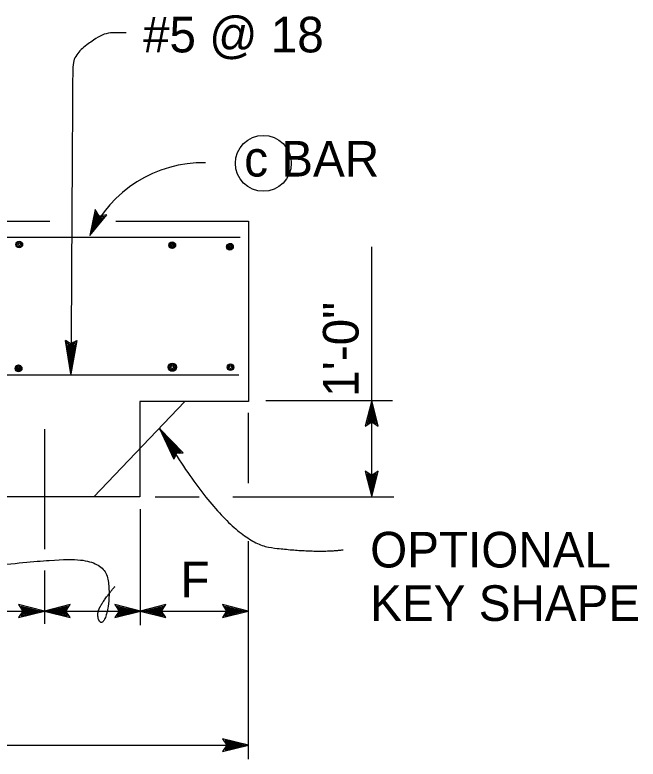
# Model space of a CAD drawing. Extents: x 0 to 2.83, y 0 to 1.83.
# Drawn here: x 1.9211 to 2.1253, y 0.5395 to 0.7832 of the extents above; entities that cross this region are included whole.
import ezdxf

# ---------------------------------------------------------------- set-up
doc = ezdxf.new("R2010")
doc.units = 0
for name, color, linetype in [('201 Center and Station Line', 7, 'Continuous'), ('212 Leaders and Dim Lines', 7, 'Continuous'), ('214 Text and Titles', 7, 'Continuous'), ('216 Rebar', 7, 'Continuous'), ('217 Rebar', 7, 'Continuous'), ('240 Concrete', 7, 'Continuous')]:
    doc.layers.add(name, color=color, linetype=linetype)

msp = doc.modelspace()

# ---------------------------------------------------------------- linework, layer by layer
at = {"layer": '201 Center and Station Line'}
for p, q in [((1.9308035630836662, 0.6475668686239627), (1.9308035630836662, 0.608225198121289)), ((1.9308035630836662, 0.6012315951134779), (1.9308035630836662, 0.58996221148882))]:
    msp.add_line(p, q, dxfattribs=at)
at = {"layer": '212 Leaders and Dim Lines'}
for p, q in [((2.0380301256366495, 0.6253220769572961), (2.0380301256366495, 0.7072967768480228)), ((1.9386456079944079, 0.676052140952915), (1.9377306582058336, 0.676623308898392)), ((1.939502495417985, 0.6656156577067289), (1.9377306582058336, 0.676623308898392)), ((1.939502495417985, 0.6656156577067289), (1.9381884619688505, 0.6763375580275548)), ((1.9386456079944079, 0.676052140952915), (1.939502495417985, 0.6656156577067289)), ((1.9395612194677145, 0.6754812989090905), (1.9386456079944079, 0.676052140952915)), ((1.9391034137443073, 0.6757667199310027), (1.939502495417985, 0.6656156577067289)), ((1.941403266762715, 0.6766014481350647), (1.939502495417985, 0.6656156577067289)), ((1.940942753475295, 0.6763211634418774), (1.939502495417985, 0.6656156577067289)), ((1.939502495417985, 0.6656156577067289), (1.9404822421217738, 0.6760412085976151)), ((1.939502495417985, 0.6656156577067289), (1.9400217307947443, 0.6757612537533528)), ((1.9395612194677145, 0.6754812989090905), (1.939502495417985, 0.6656156577067289)), ((1.9404822421217738, 0.6760412085976151), (1.9395612194677145, 0.6754812989090905)), ((1.9404822421217738, 0.6760412085976151), (1.941403266762715, 0.6766014481350647)), ((2.003319188110158, 0.6569288477906294), (2.0448271186044646, 0.6569288477906294)), ((1.9976299519990468, 0.6298916696358476), (1.9976299519990468, 0.6528567991795182)), ((1.9740928346036661, 0.6396315590422952), (1.9685305587769535, 0.6477798970657301)), ((1.9762463802451569, 0.63973212582294), (1.9685305587769535, 0.6477798970657301)), ((1.9685305587769535, 0.6477798970657301), (1.9732130593311614, 0.637661498945204)), ((1.9736525815268071, 0.638646479255467), (1.9685305587769535, 0.6477798970657301)), ((1.9685305587769535, 0.6477798970657301), (1.975169514451574, 0.6396819786665021)), ((1.9757078543622817, 0.6397071884653597), (1.9685305587769535, 0.6477798970657301)), ((1.9685305587769535, 0.6477798970657301), (1.974631174514374, 0.6396567688676446)), ((1.9738727080652367, 0.639139019148881), (1.9685305587769535, 0.6477798970657301)), ((1.9685305587769535, 0.6477798970657301), (1.9734329998709321, 0.6381543113063871)), ((1.9736525815268071, 0.638646479255467), (1.9732130593311614, 0.637661498945204)), ((1.9740928346036661, 0.6396315590422952), (1.9736525815268071, 0.638646479255467)), ((1.975169514451574, 0.6396819786665021), (1.9740928346036661, 0.6396315590422952)), ((1.975169514451574, 0.6396819786665021), (1.9762463802451569, 0.63973212582294)), ((1.9671206587761678, 0.6253220769572961), (1.9815362048888716, 0.6253220769572961)), ((1.9924967854043156, 0.6253220769572961), (2.0453272757271033, 0.6253220769572961)), ((1.9623200561657135, 0.5832963873661424), (1.9623200561657135, 0.6213138240150653)), ((1.9976299519990468, 0.5394611932779592), (1.9976299519990468, 0.6108297904785535)), ((1.9308035630836662, 0.5905533213993245), (1.9308035630836662, 0.5837475875542127)), ((1.8993712714169995, 0.5879444727641376), (1.9976299519990468, 0.5879444727641376)), ((1.588130819895652, 0.5440236718461239), (1.9976299519990468, 0.5440236718461239))]:
    msp.add_line(p, q, dxfattribs=at)
for points in [[(1.9457401950281106, 0.7109835353171211), (1.9512888061657134, 0.7176814519837879), (1.948778389499047, 0.7173298894837878), (1.9474780422768245, 0.7195061047615656), (1.9457401950281106, 0.7109835353171211)], [(1.9463868964169995, 0.7123342297615656), (1.9504120700546024, 0.7171901325393434), (1.9485891533879358, 0.7169340561504545), (1.9476455769990468, 0.7185147853171211), (1.9463868964169995, 0.7123342297615656)], [(1.9469294311657135, 0.7134670422615655), (1.9496742228323802, 0.7167734658726767), (1.9484285631101579, 0.7165998547615656), (1.9477844658879357, 0.7176788478171211), (1.9469294311657135, 0.7134670422615655)], [(1.9473764797768247, 0.7144019380948989), (1.9490683200546024, 0.7164349242060101), (1.9483009589434912, 0.71633336170601), (1.947899049221269, 0.7169948200393433), (1.9473764797768247, 0.7144019380948989)], [(1.9471681464434913, 0.7145755492060101), (1.9484155422768246, 0.7160746811504545), (1.9481612019990469, 0.7160408269837878), (1.9480292575546023, 0.7162595769837878), (1.94764297283238, 0.7143481186504544)], [(2.0380301256366495, 0.6569288477906294), (2.0359172784144275, 0.6484913477906293), (2.0380301256366495, 0.6498923894572961), (2.040142104803316, 0.6484913477906293), (2.0380301256366495, 0.6569288477906294)], [(2.0380301256366495, 0.6554305839017405), (2.036496271469983, 0.6493133964017405), (2.0380301256366495, 0.6503316255684072), (2.0395631117477606, 0.6493133964017405), (2.0380301256366495, 0.6554305839017405)], [(2.0380301256366495, 0.6541745075128516), (2.036982382581094, 0.6500078408461849), (2.0380301256366495, 0.6507022852906293), (2.0390770006366497, 0.6500078408461849), (2.0380301256366495, 0.6541745075128516)], [(2.0380301256366495, 0.6531389172350738), (2.0373816881366498, 0.6505746811239628), (2.0380301256366495, 0.6509974241795182), (2.0386776950810943, 0.6505746811239628), (2.0380301256366495, 0.6531389172350738)], [(2.038293146469983, 0.6530720769572961), (2.0378157159144275, 0.6511823200128516), (2.0380301256366495, 0.6513229450128516), (2.038243667303316, 0.6511823200128516), (2.037766236747761, 0.6530720769572961)], [(2.0380301256366495, 0.6253220769572961), (2.040142104803316, 0.6337595769572961), (2.0380301256366495, 0.632359403346185), (2.0359172784144275, 0.6337595769572961), (2.0380301256366495, 0.6253220769572961)], [(2.0380301256366495, 0.6268212089017406), (2.0395631117477606, 0.632937528346185), (2.0380301256366495, 0.6319192991795184), (2.036496271469983, 0.632937528346185), (2.0380301256366495, 0.6268212089017406)], [(2.0380301256366495, 0.6280764172350739), (2.0390770006366497, 0.6322430839017406), (2.0380301256366495, 0.6315486394572961), (2.036982382581094, 0.6322430839017406), (2.0380301256366495, 0.6280764172350739)], [(2.0380301256366495, 0.6291128755684072), (2.0386776950810943, 0.6316762436239628), (2.0380301256366495, 0.6312535005684072), (2.0373816881366498, 0.6316762436239628), (2.0380301256366495, 0.6291128755684072)], [(2.037766236747761, 0.6291788477906295), (2.038243667303316, 0.631068604735074), (2.0380301256366495, 0.630927979735074), (2.0378157159144275, 0.631068604735074), (2.038293146469983, 0.6291788477906295)], [(1.930807903361444, 0.5879427366530265), (1.922370403361444, 0.5900547158196932), (1.9237714450281107, 0.5879427366530265), (1.922370403361444, 0.5858307574863598), (1.930807903361444, 0.5879427366530265)], [(1.9308026950281105, 0.5879444727641376), (1.9392401950281106, 0.5858316255419154), (1.9378391533614439, 0.5879444727641376), (1.9392401950281106, 0.5900564519308042), (1.9308026950281105, 0.5879444727641376)], [(1.9623200561657135, 0.5879444727641376), (1.9538825561657136, 0.5900564519308042), (1.9552835978323801, 0.5879444727641376), (1.9538825561657136, 0.5858316255419154), (1.9623200561657135, 0.5879444727641376)], [(1.9621881673804606, 0.5879444727641376), (1.9706256673804607, 0.5858316255419154), (1.969224625713794, 0.5879444727641376), (1.9706256673804607, 0.5900564519308042), (1.9621881673804606, 0.5879444727641376)], [(1.997545857795826, 0.5879444727641376), (1.9891083577958262, 0.5900564519308042), (1.9905093994624927, 0.5879444727641376), (1.9891083577958262, 0.5858316255419154), (1.997545857795826, 0.5879444727641376)], [(1.929309639472555, 0.5879427366530265), (1.9231924519725552, 0.5894765908196932), (1.9242106811392217, 0.5879427366530265), (1.9231924519725552, 0.5864088824863598), (1.929309639472555, 0.5879427366530265)], [(1.9280535630836662, 0.5879427366530265), (1.9238868964169995, 0.5889904797085821), (1.924581340861444, 0.5879427366530265), (1.9238868964169995, 0.586894993597471), (1.9280535630836662, 0.5879427366530265)], [(1.9270179728058885, 0.5879427366530265), (1.9244537366947774, 0.5885911741530265), (1.9248764797503328, 0.5879427366530265), (1.9244537366947774, 0.5872942991530266), (1.9270179728058885, 0.5879427366530265)], [(1.9269511325281106, 0.5876797158196931), (1.925061375583666, 0.5881571463752487), (1.925202000583666, 0.5879427366530265), (1.925061375583666, 0.5877283269308043), (1.9269511325281106, 0.5882057574863598)], [(1.9323009589169995, 0.5879444727641376), (1.9384181464169996, 0.586410618597471), (1.937399917250333, 0.5879444727641376), (1.9384181464169996, 0.5894774588752487), (1.9323009589169995, 0.5879444727641376)], [(1.9335570353058884, 0.5879444727641376), (1.937723701972555, 0.5868967297085821), (1.9370292575281107, 0.5879444727641376), (1.937723701972555, 0.5889913477641376), (1.9335570353058884, 0.5879444727641376)], [(1.9345926255836663, 0.5879444727641376), (1.9371568616947772, 0.5872960352641377), (1.9367341186392217, 0.5879444727641376), (1.9371568616947772, 0.5885920422085821), (1.9345926255836663, 0.5879444727641376)], [(1.934659465861444, 0.5882074935974709), (1.9365492228058885, 0.5877300630419154), (1.9364085978058885, 0.5879444727641376), (1.9365492228058885, 0.5881580144308043), (1.934659465861444, 0.5876805838752487)], [(1.9608217922768245, 0.5879444727641376), (1.9547046047768246, 0.5894774588752487), (1.9557228339434913, 0.5879444727641376), (1.9547046047768246, 0.586410618597471), (1.9608217922768245, 0.5879444727641376)], [(1.9595657158879358, 0.5879444727641376), (1.955399049221269, 0.5889913477641376), (1.9560934936657135, 0.5879444727641376), (1.955399049221269, 0.5868967297085821), (1.9595657158879358, 0.5879444727641376)], [(1.958530125610158, 0.5879444727641376), (1.9559658894990468, 0.5885920422085821), (1.9563886325546025, 0.5879444727641376), (1.9559658894990468, 0.5872960352641377), (1.958530125610158, 0.5879444727641376)], [(1.9584632853323802, 0.5876805838752487), (1.9565735283879357, 0.5881580144308043), (1.9567141533879358, 0.5879444727641376), (1.9565735283879357, 0.5877300630419154), (1.9584632853323802, 0.5882074935974709)], [(1.9636864312693496, 0.5879444727641376), (1.9698036187693497, 0.586410618597471), (1.968785389602683, 0.5879444727641376), (1.9698036187693497, 0.5894774588752487), (1.9636864312693496, 0.5879444727641376)], [(1.9649425076582385, 0.5879444727641376), (1.9691091743249052, 0.5868967297085821), (1.9684147298804608, 0.5879444727641376), (1.9691091743249052, 0.5889913477641376), (1.9649425076582385, 0.5879444727641376)], [(1.9659780979360162, 0.5879444727641376), (1.9685423340471273, 0.5872960352641377), (1.9681195909915719, 0.5879444727641376), (1.9685423340471273, 0.5885920422085821), (1.9659780979360162, 0.5879444727641376)], [(1.9660449382137941, 0.5882074935974709), (1.9679346951582386, 0.5877300630419154), (1.9677940701582386, 0.5879444727641376), (1.9679346951582386, 0.5881580144308043), (1.9660449382137941, 0.5876805838752487)], [(1.996047593906937, 0.5879444727641376), (1.9899304064069372, 0.5894774588752487), (1.990948635573604, 0.5879444727641376), (1.9899304064069372, 0.586410618597471), (1.996047593906937, 0.5879444727641376)], [(1.9947915175180484, 0.5879444727641376), (1.9906248508513815, 0.5889913477641376), (1.991319295295826, 0.5879444727641376), (1.9906248508513815, 0.5868967297085821), (1.9947915175180484, 0.5879444727641376)], [(1.9937559272402705, 0.5879444727641376), (1.9911916911291594, 0.5885920422085821), (1.991614434184715, 0.5879444727641376), (1.9911916911291594, 0.5872960352641377), (1.9937559272402705, 0.5879444727641376)], [(1.9936890869624928, 0.5876805838752487), (1.9917993300180483, 0.5881580144308043), (1.9919399550180483, 0.5879444727641376), (1.9917993300180483, 0.5877300630419154), (1.9936890869624928, 0.5882074935974709)], [(1.9976299519990468, 0.5440236718461239), (1.989192451999047, 0.5461356510127906), (1.9905934936657135, 0.5440236718461239), (1.989192451999047, 0.5419108246239017), (1.9976299519990468, 0.5440236718461239)], [(1.9961316881101578, 0.5440236718461239), (1.990014500610158, 0.5455575260127906), (1.9910327297768247, 0.5440236718461239), (1.990014500610158, 0.5424898176794573), (1.9961316881101578, 0.5440236718461239)], [(1.9948756117212691, 0.5440236718461239), (1.9907089450546025, 0.5450714149016794), (1.9914033894990468, 0.5440236718461239), (1.9907089450546025, 0.5429759287905683), (1.9948756117212691, 0.5440236718461239)], [(1.9938400214434913, 0.5440236718461239), (1.9912757853323801, 0.544672109346124), (1.9916985283879358, 0.5440236718461239), (1.9912757853323801, 0.5433752343461239), (1.9938400214434913, 0.5440236718461239)], [(1.9937731811657136, 0.5437606510127906), (1.991883424221269, 0.5442380815683462), (1.992024049221269, 0.5440236718461239), (1.991883424221269, 0.5438092621239017), (1.9937731811657136, 0.5442866926794573)]]:
    msp.add_lwpolyline(points, dxfattribs=at)
msp.add_arc((1.9828113686556648, 0.69403905517876), 0.04076020249750896, 88.92825870370936, 155.4371111111111, dxfattribs=at)
for points, degree in [([(1.9576093975179973, 0.7773880107664638), (1.9568306060329583, 0.7773880107664638), (1.9560518145214272, 0.7773880107664638), (1.9552730230363882, 0.7773880107664638), (1.95243817924877, 0.7773880107664638), (1.9497459173810965, 0.776810977094587), (1.9470957124302313, 0.7750516363113464), (1.943158086488396, 0.7724376400089605), (1.9401116597819874, 0.768749835565635), (1.9400865890383872, 0.7645379512235803), (1.9398918911737502, 0.7318287087194771), (1.9396971932826215, 0.6991194662418659), (1.939502495417985, 0.6664102237377629), (1.9395001583677511, 0.666017600676112), (1.9394980419144172, 0.665631736934475), (1.9394961460049998, 0.6652526325128516)], 3), ([(1.968483887498601, 0.6478627930995531), (1.9907673517330273, 0.6105359531619294), (2.019646439093956, 0.6068964566844861), (2.0287044303550656, 0.6080287055987478)], 2), ([(1.8824345724219063, 0.5986371939989589), (1.9317281937037347, 0.6055179969663753), (1.9511298020821675, 0.604051596335278), (1.952370602605984, 0.5914179908838668), (1.9502274016795351, 0.583634787513818), (1.948197000819973, 0.5849883881045208), (1.9485354009676488, 0.5896131901050938), (1.9539498033039675, 0.5960427928579481)], 2)]:
    msp.add_open_spline(points, degree=degree, dxfattribs=at)
at = {"layer": '214 Text and Titles'}
msp.add_circle((2.0025249757102377, 0.7346001926303457), 0.009166849985009199, dxfattribs=at)
at = {"layer": '216 Rebar'}
for p, q in [((1.6009893268400965, 0.7103915214282323), (1.994891236721269, 0.7103915214282323)), ((1.9945440144990467, 0.6652526325128516), (1.595077515318596, 0.6652526325128516))]:
    msp.add_line(p, q, dxfattribs=at)
at = {"layer": '217 Rebar'}
for p, q in [((1.9225810712282936, 0.7091315835471748), (1.9225810712282936, 0.7088507632170578)), ((1.972693631385786, 0.708872996401571), (1.972693631385786, 0.7085921760979457)), ((1.991595795058036, 0.7083621271231556), (1.991595795058036, 0.7080813067930386)), ((1.9223730064419484, 0.6685143226120114), (1.9223730064419484, 0.6682335023083861))]:
    msp.add_line(p, q, dxfattribs=at)
for centre, radius in [((1.9225812262159694, 0.7080343612674175), 0.0010973388671874998), ((1.92258121964182, 0.7080343546631589), 0.0008166164030189649), ((1.92258121964182, 0.7080343546631589), 0.00040765490838706714), ((1.9726937863754783, 0.7077757741266877), 0.0010973388671874998), ((1.972665566585877, 0.7075278501171245), 0.0008263372552179241), ((1.972693779801328, 0.7077757675224291), 0.0008166164030189649), ((1.972708969672457, 0.7075061485738341), 0.0004542859920427313), ((1.972693779801328, 0.7077757675224291), 0.00040765490838706714), ((1.9915959500527702, 0.7072649048381123), 0.0010973388671874998), ((1.99159594347862, 0.7072648982338537), 0.0008166164030189649), ((1.9917629246467192, 0.7075278501171245), 0.0008263372552179241), ((1.99159594347862, 0.7072648982338537), 0.00040765490838706714), ((1.9918063277333, 0.7075061485738341), 0.0004542859920427313), ((1.9223731614507955, 0.6674171003292265), 0.0010973388671874998), ((1.9223179862440567, 0.6677706228815833), 0.0008263372368203341), ((1.9223731548766452, 0.6674170937249679), 0.0008166164030189649), ((1.922361389330361, 0.6677923244248737), 0.0004542858153823896), ((1.972708969672457, 0.6678140259681636), 0.0013424251821451435), ((1.972665566585877, 0.6678140259681636), 0.0010599243449913726), ((1.972665566585877, 0.6677706228815833), 0.0008263372368203341), ((1.972708969672457, 0.6677923244248737), 0.0004542858153823896), ((1.9917629246467192, 0.6678140259681636), 0.0010599243449913726), ((1.9917629246467192, 0.6677706228815833), 0.0008263372368203341), ((1.9918063277333, 0.6677923244248737), 0.0004542858153823896), ((1.9223731548766452, 0.6674170937249679), 0.00040765490838706714)]:
    msp.add_circle(centre, radius, dxfattribs=at)
at = {"layer": '240 Concrete'}
for p, q in [((1.587919882395652, 0.7155998547615656), (1.9325623710381041, 0.7155998547615656)), ((1.9541711110040842, 0.7155998547615656), (1.9976447089434912, 0.7155998547615656)), ((1.9976447089434912, 0.7155998547615656), (1.9976447089434912, 0.656572076957296)), ((1.946985814841278, 0.6253220769572961), (1.9766603339434914, 0.6564357922350739)), ((1.9976447089434912, 0.656572076957296), (1.9620544311657135, 0.656572076957296)), ((1.9620544311657135, 0.656572076957296), (1.9620544311657135, 0.6253220769572961)), ((1.9620544311657135, 0.6253220769572961), (1.8995535630836662, 0.625322076957296))]:
    msp.add_line(p, q, dxfattribs=at)

# ---------------------------------------------------------------- texts
at = {"layer": '212 Leaders and Dim Lines'}
msp.add_text('1\'-0"', height=0.011666666666666665, rotation=90, dxfattribs=at).set_placement((2.0337178819444444, 0.6581276041666666))
msp.add_text('F', height=0.011666666666666665, dxfattribs=at).set_placement((1.9753914930555554, 0.5924947916666666))
at = {"layer": '214 Text and Titles'}
for s, p in [('#5 @ 18', (1.963103298611111, 0.7709296874999999)), ('c BAR', (1.9962647569444443, 0.7302699652777778)), ('OPTIONAL', (2.037519097222222, 0.6022291666666666)), ('KEY SHAPE', (2.037519097222222, 0.5847291666666666))]:
    msp.add_text(s, height=0.011666666666666665, dxfattribs=at).set_placement(p)

doc.saveas('drawing.dxf')
